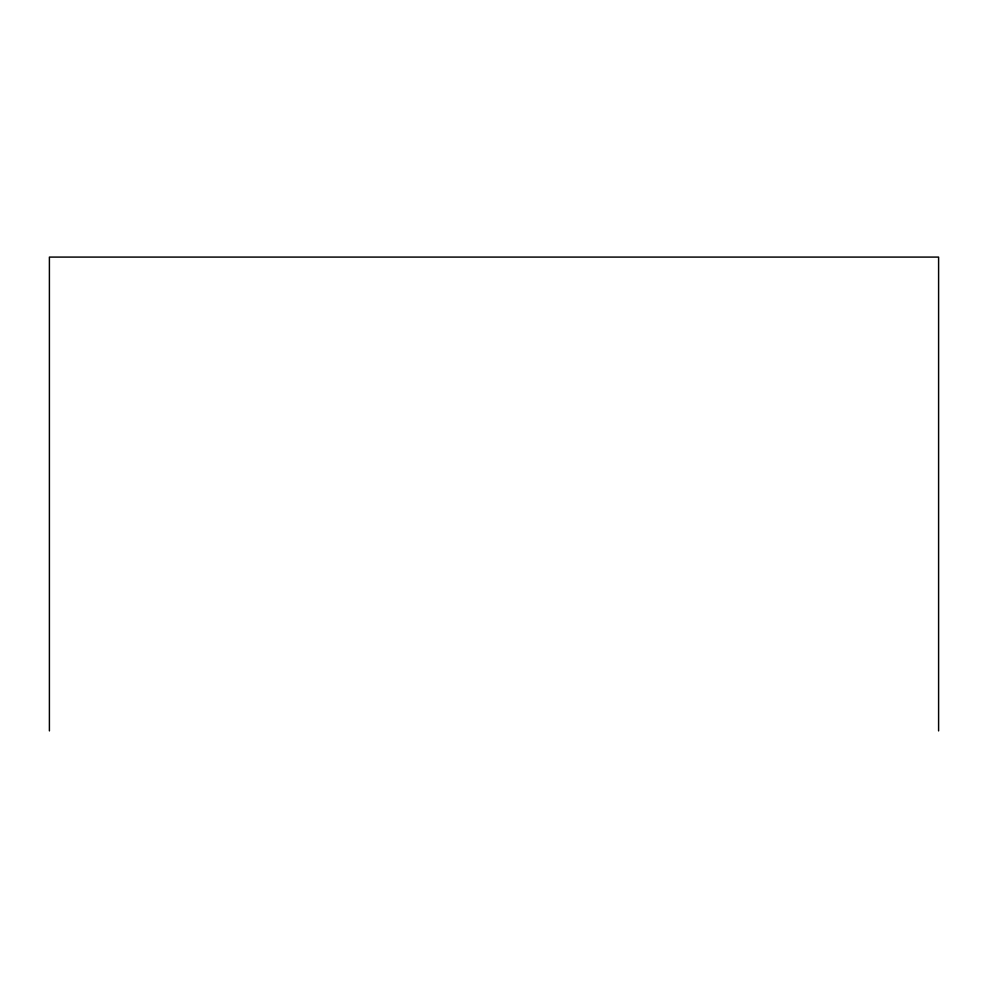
<?xml version="1.0" encoding="UTF-8"?>
<svg xmlns="http://www.w3.org/2000/svg" width="988" height="988" viewBox="0 0 988 988"><rect width="100%" height="100%" fill="white"/><g stroke="black" fill="none" stroke-linecap="round" stroke-linejoin="round"><path stroke-width="1.48" d="M938.6 730.91L938.6 257.09L49.4 257.09L49.4 730.91"/></g></svg>
